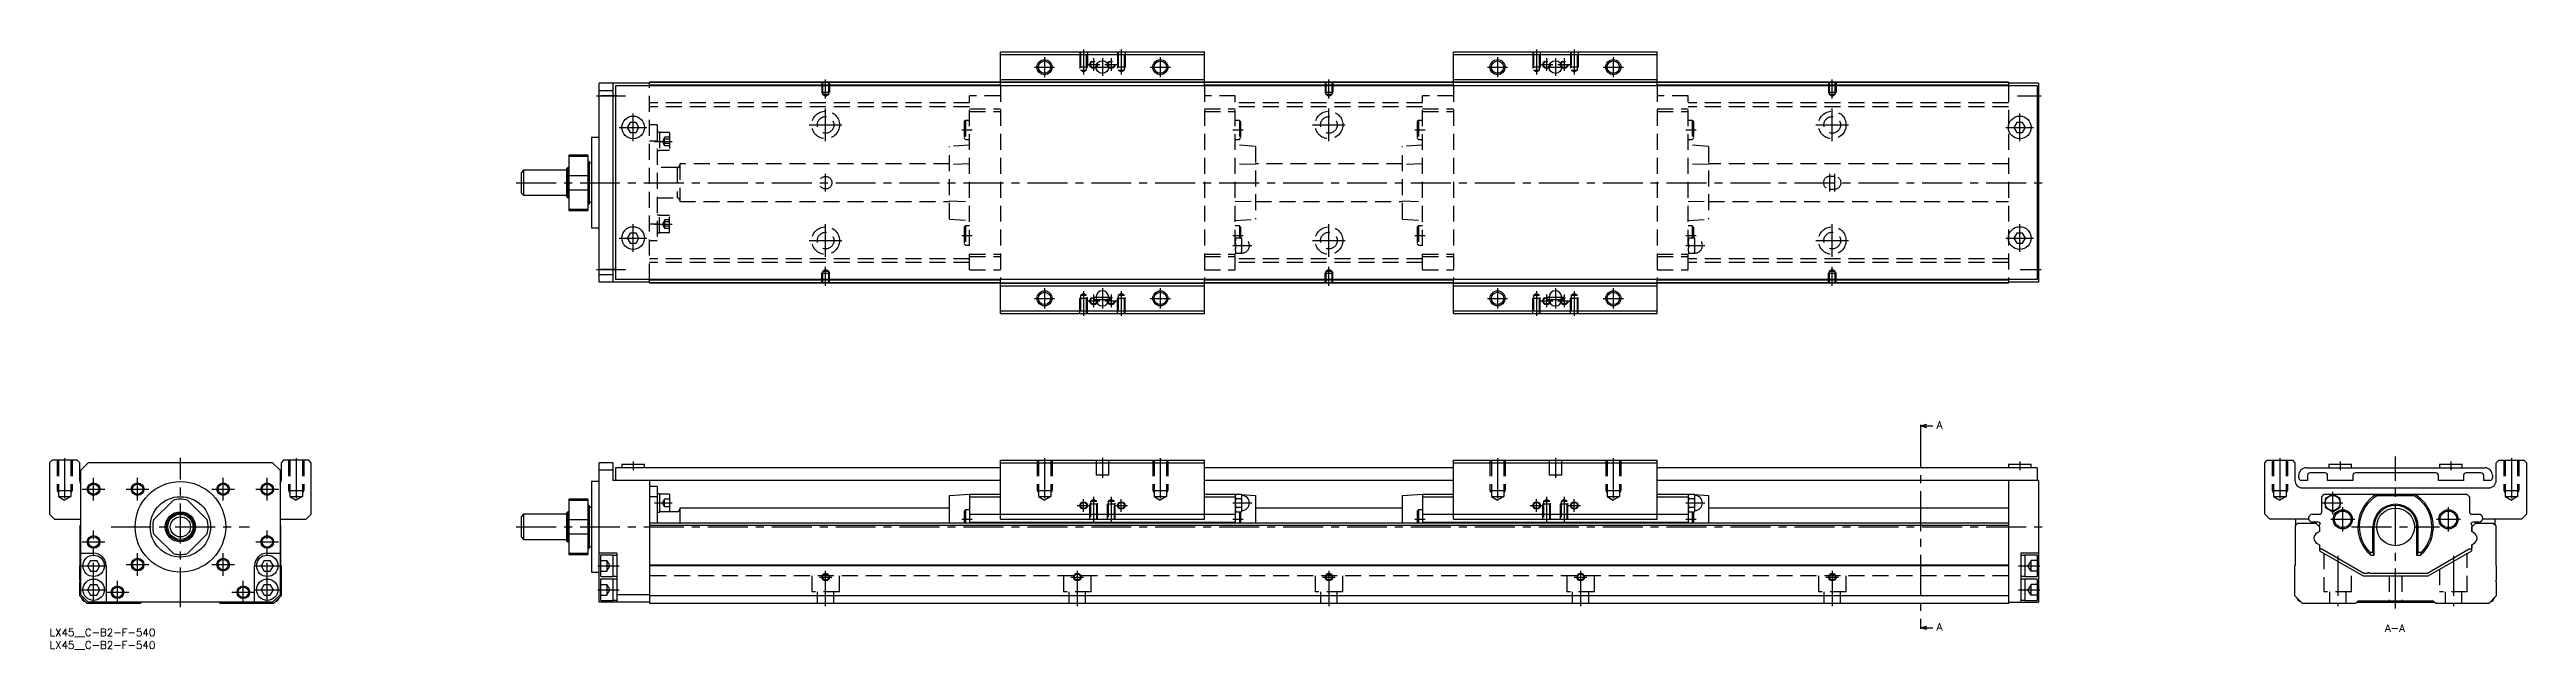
# Model space of a CAD drawing. Extents: x 0 to 984, y -8 to 230.
import ezdxf

# ---------------------------------------------------------------- set-up
doc = ezdxf.new("R2010")
doc.units = 0
doc.header["$LTSCALE"] = 0.5
doc.linetypes.add('CENTER', pattern=[50.8, 31.75, -6.35, 6.35, -6.35])
doc.linetypes.add('DASHED', pattern=[19.05, 12.7, -6.35])
for name, color, linetype in [('MSM_CENTER', 1, 'CENTER'), ('MSM_CONTINUOUS', 7, 'CONTINUOUS'), ('MSM_DASHED', 4, 'DASHED'), ('MSM_NARROW', 5, 'CONTINUOUS'), ('MSM_PART_NUMBER', 7, 'CONTINUOUS')]:
    doc.layers.add(name, color=color, linetype=linetype)
doc.styles.get("Standard").update_dxf_attribs({"font": 'txt.shx', "height": 3, "bigfont": 'bigfont.shx'})

# ---------------------------------------------------------------- blocks, each defined once
blk = doc.blocks.new('*U3')
at = {"layer": 'MSM_PART_NUMBER'}
blk.add_text('LX45__C-B2-F-540', height=3, dxfattribs=at).set_placement((0, -3))
blk = doc.blocks.new('*U4')
at = {"layer": 'MSM_PART_NUMBER'}
blk.add_text('LX45__C-B2-F-540', height=3, dxfattribs=at).set_placement((0, -8))

msp = doc.modelspace()

# ---------------------------------------------------------------- linework, layer by layer
at = {"layer": 'MSM_CENTER'}
for p, q in [((395.4, 227.38), (395.4, 219.38)), ((410.9, 230.38), (410.9, 220.47)), ((414.9, 226.88), (414.9, 221.88)), ((418.4, 226.88), (418.4, 219.88)), ((421.9, 226.88), (421.9, 221.88)), ((425.9, 230.38), (425.9, 220.47)), ((441.4, 227.38), (441.4, 219.38)), ((575.4, 227.38), (575.4, 219.38)), ((590.9, 230.38), (590.9, 220.47)), ((594.9, 226.88), (594.9, 221.88)), ((598.4, 226.88), (598.4, 219.88)), ((601.9, 226.88), (601.9, 221.88)), ((605.9, 230.38), (605.9, 220.47)), ((621.4, 227.38), (621.4, 219.38)), ((308.4, 210.87), (308.4, 218.38)), ((391.4, 223.38), (399.4, 223.38)), ((412.4, 224.38), (417.4, 224.38)), ((414.9, 223.38), (421.9, 223.38)), ((419.4, 224.38), (424.4, 224.38)), ((437.4, 223.38), (445.4, 223.38)), ((508.4, 210.87), (508.4, 218.38)), ((571.4, 223.38), (579.4, 223.38)), ((592.4, 224.38), (597.4, 224.38)), ((594.9, 223.38), (601.9, 223.38)), ((599.4, 224.38), (604.4, 224.38)), ((617.4, 223.38), (625.4, 223.38)), ((708.4, 210.87), (708.4, 218.38)), ((217.4, 211.88), (228.9, 211.88)), ((308.4, 193.88), (308.4, 206.88)), ((508.4, 193.88), (508.4, 206.88)), ((708.4, 193.88), (708.4, 206.88)), ((782.07, 211.88), (791.4, 211.88)), ((226.4, 199.38), (237.4, 199.38)), ((231.9, 193.88), (231.9, 204.88)), ((301.9, 200.38), (314.9, 200.38)), ((362.5, 198.38), (366.6, 198.38)), ((470.2, 198.38), (474.3, 198.38)), ((501.9, 200.38), (514.9, 200.38)), ((542.5, 198.38), (546.6, 198.38)), ((650.2, 198.38), (654.3, 198.38)), ((701.9, 200.38), (714.9, 200.38)), ((777.4, 199.38), (788.4, 199.38)), ((782.9, 193.88), (782.9, 204.88)), ((240.4, 193.83), (247.4, 193.83)), ((185.4, 177.38), (792.4, 177.38)), ((308.4, 173.88), (308.4, 180.88)), ((707.4, 173.88), (707.4, 180.88)), ((709.4, 173.88), (709.4, 180.88)), ((231.9, 149.88), (231.9, 160.88)), ((240.4, 160.92), (247.4, 160.92)), ((308.4, 147.88), (308.4, 160.88)), ((508.4, 147.88), (508.4, 160.88)), ((708.4, 147.88), (708.4, 160.88)), ((782.9, 149.88), (782.9, 160.88)), ((226.4, 155.38), (237.4, 155.38)), ((301.9, 154.38), (314.9, 154.38)), ((362.5, 156.38), (366.6, 156.38)), ((470.2, 156.38), (474.3, 156.38)), ((470.2, 152.38), (477.8, 152.38)), ((501.9, 154.38), (514.9, 154.38)), ((542.5, 156.38), (546.6, 156.38)), ((650.2, 156.38), (654.3, 156.38)), ((650.2, 152.38), (657.8, 152.38)), ((701.9, 154.38), (714.9, 154.38)), ((777.4, 155.38), (788.4, 155.38)), ((217.4, 142.88), (228.9, 142.88)), ((308.4, 136.38), (308.4, 143.89)), ((508.4, 136.38), (508.4, 143.89)), ((708.4, 136.38), (708.4, 143.89)), ((783.07, 142.88), (791.4, 142.88)), ((391.4, 131.38), (399.4, 131.38)), ((395.4, 135.38), (395.4, 127.38)), ((410.9, 134.29), (410.9, 124.38)), ((412.4, 130.38), (417.4, 130.38)), ((414.9, 132.88), (414.9, 127.88)), ((414.9, 131.88), (421.9, 131.88)), ((414.9, 130.88), (421.9, 130.88)), ((418.4, 135.38), (418.4, 127.38)), ((419.4, 130.38), (424.4, 130.38)), ((421.9, 132.88), (421.9, 127.88)), ((425.9, 134.29), (425.9, 124.38)), ((437.4, 131.38), (445.4, 131.38)), ((441.4, 135.38), (441.4, 127.38)), ((571.4, 131.38), (579.4, 131.38)), ((575.4, 135.38), (575.4, 127.38)), ((590.9, 134.29), (590.9, 124.38)), ((592.4, 130.38), (597.4, 130.38)), ((594.9, 132.88), (594.9, 127.88)), ((594.9, 131.88), (601.9, 131.88)), ((594.9, 130.88), (601.9, 130.88)), ((598.4, 135.38), (598.4, 127.38)), ((599.4, 130.38), (604.4, 130.38)), ((601.9, 132.88), (601.9, 127.88)), ((605.9, 134.29), (605.9, 124.38)), ((617.4, 131.38), (625.4, 131.38)), ((621.4, 135.38), (621.4, 127.38)), ((743.44, 80.12), (743.44, 0.88)), ((6, 67.76), (6, 50.18)), ((17.5, 51), (17.5, 60)), ((35, 51), (35, 60)), ((52, 8.5), (52, 68)), ((69, 51), (69, 60)), ((86.5, 51), (86.5, 60)), ((98, 67.76), (98, 50.18)), ((231.9, 66.5), (231.9, 63)), ((395.4, 67.76), (395.4, 50.18)), ((418.4, 68), (418.4, 60)), ((441.4, 67.76), (441.4, 50.18)), ((575.4, 67.76), (575.4, 50.18)), ((598.4, 68), (598.4, 60)), ((621.4, 67.76), (621.4, 50.18)), ((782.9, 66.5), (782.9, 63)), ((886.27, 67.76), (886.27, 50.18)), ((910.27, 66.5), (910.27, 63)), ((932.27, 8), (932.27, 68.5)), ((954.27, 66.5), (954.27, 63)), ((978.27, 67.76), (978.27, 50.18)), ((13, 55.5), (22, 55.5)), ((30.5, 55.5), (39.5, 55.5)), ((64.5, 55.5), (73.5, 55.5)), ((82, 55.5), (91, 55.5)), ((240.4, 50), (247.4, 50)), ((410.9, 46.5), (410.9, 51.5)), ((414.9, 52.41), (414.9, 42.5)), ((421.9, 52.41), (421.9, 42.5)), ((425.9, 46.5), (425.9, 51.5)), ((470.2, 50), (477.8, 50)), ((590.9, 46.5), (590.9, 51.5)), ((594.9, 52.41), (594.9, 42.5)), ((601.9, 52.41), (601.9, 42.5)), ((605.9, 46.5), (605.9, 51.5)), ((650.2, 50), (657.8, 50)), ((903.27, 50), (911.27, 50)), ((907.27, 45.54), (907.27, 54.46)), ((24.5, 40.5), (79.5, 40.5)), ((185.4, 40.5), (792.4, 40.5)), ((362.5, 43.5), (366.6, 43.5)), ((408.4, 49), (413.4, 49)), ((423.4, 49), (428.4, 49)), ((470.2, 43.5), (474.3, 43.5)), ((542.5, 43.5), (546.6, 43.5)), ((588.4, 49), (593.4, 49)), ((603.4, 49), (608.4, 49)), ((650.2, 43.5), (654.3, 43.5)), ((906.47, 43.5), (916.07, 43.5)), ((911.27, 38.7), (911.27, 48.3)), ((914.77, 40.5), (949.77, 40.5)), ((948.47, 43.5), (958.07, 43.5)), ((953.27, 38.7), (953.27, 48.3)), ((13, 34.5), (22, 34.5)), ((17.5, 10.25), (17.5, 39)), ((35, 21), (35, 30)), ((69, 21), (69, 30)), ((82, 34.5), (91, 34.5)), ((86.5, 10.25), (86.5, 39)), ((12.25, 25), (22.75, 25)), ((30.5, 25.5), (39.5, 25.5)), ((64.5, 25.5), (73.5, 25.5)), ((81.25, 25), (91.75, 25)), ((217.9, 25), (226.4, 25)), ((305.9, 20.5), (310.9, 20.5)), ((308.4, 9), (308.4, 23)), ((405.9, 20.5), (410.9, 20.5)), ((408.4, 23), (408.4, 9)), ((505.9, 20.5), (510.9, 20.5)), ((508.4, 23), (508.4, 9)), ((605.9, 20.5), (610.9, 20.5)), ((608.4, 23), (608.4, 9)), ((705.9, 20.5), (710.9, 20.5)), ((708.4, 23), (708.4, 9)), ((782.4, 25), (790.9, 25)), ((909.27, 28.97), (909.27, 9)), ((955.27, 28.97), (955.27, 9)), ((12.25, 15.5), (22.75, 15.5)), ((22.5, 14.5), (31.5, 14.5)), ((27, 10), (27, 19)), ((72.5, 14.5), (81.5, 14.5)), ((77, 10), (77, 19)), ((81.25, 15.5), (91.75, 15.5)), ((217.9, 15.5), (226.4, 15.5)), ((782.4, 15.5), (790.9, 15.5))]:
    msp.add_line(p, q, dxfattribs=at)
at = {"layer": 'MSM_CONTINUOUS'}
for p, q in [((377.9, 215.88), (377.9, 229.38)), ((377.9, 229.38), (458.9, 229.38)), ((377.9, 228.38), (458.9, 228.38)), ((458.9, 215.88), (458.9, 229.38)), ((557.9, 215.88), (557.9, 229.38)), ((557.9, 229.38), (638.9, 229.38)), ((557.9, 228.38), (638.9, 228.38)), ((638.9, 215.88), (638.9, 229.38)), ((238.4, 216.98), (218.4, 216.98)), ((218.4, 137.78), (218.4, 216.98)), ((223.9, 216.98), (223.9, 137.78)), ((778.4, 217.38), (238.4, 217.38)), ((238.4, 215.88), (238.4, 217.38)), ((377.9, 217.18), (238.4, 217.18)), ((377.9, 218.38), (458.9, 218.38)), ((377.9, 217.38), (458.9, 217.38)), ((557.9, 217.18), (458.9, 217.18)), ((557.9, 218.38), (638.9, 218.38)), ((557.9, 217.38), (638.9, 217.38)), ((778.4, 217.18), (638.9, 217.18)), ((778.4, 217.38), (778.4, 215.88)), ((790.4, 216.98), (778.4, 216.98)), ((790.4, 216.98), (790.4, 137.78)), ((223.9, 213.98), (218.4, 213.98)), ((789.9, 215.88), (224.9, 215.88)), ((224.9, 215.88), (224.9, 138.88)), ((377.9, 216.18), (238.4, 216.18)), ((557.9, 216.18), (458.9, 216.18)), ((778.4, 216.18), (638.9, 216.18)), ((789.9, 215.88), (789.9, 138.88)), ((230.74, 201.38), (229.59, 199.38)), ((229.59, 199.38), (230.74, 197.38)), ((233.05, 201.38), (230.74, 201.38)), ((230.74, 197.38), (233.05, 197.38)), ((234.2, 199.38), (233.05, 201.38)), ((233.05, 197.38), (234.2, 199.38)), ((781.74, 201.38), (780.59, 199.38)), ((780.59, 199.38), (781.74, 197.38)), ((784.05, 201.38), (781.74, 201.38)), ((781.74, 197.38), (784.05, 197.38)), ((785.2, 199.38), (784.05, 201.38)), ((784.05, 197.38), (785.2, 199.38)), ((213.9, 188.38), (206.4, 188.38)), ((206.4, 188.38), (206.4, 166.38)), ((206.4, 188.01), (213.9, 188.01)), ((213.9, 188.38), (213.9, 166.38)), ((215.4, 195.38), (215.4, 159.38)), ((218.4, 195.38), (215.4, 195.38)), ((188.4, 182.38), (187.4, 181.38)), ((187.4, 181.38), (187.4, 173.38)), ((188.4, 182.38), (188.4, 172.38)), ((205.4, 182.38), (188.4, 182.38)), ((205.9, 183.38), (205.4, 182.88)), ((205.4, 182.88), (205.4, 171.88)), ((205.9, 183.38), (205.9, 171.38)), ((206.4, 183.38), (205.9, 183.38)), ((213.9, 180.17), (206.4, 180.17)), ((214.4, 185.88), (213.9, 185.88)), ((214.4, 185.88), (214.4, 168.88)), ((215.4, 185.13), (214.4, 185.13)), ((187.4, 173.38), (188.4, 172.38)), ((188.4, 172.38), (205.4, 172.38)), ((205.4, 171.88), (205.9, 171.38)), ((205.9, 171.38), (206.4, 171.38)), ((206.4, 174.58), (213.9, 174.58)), ((213.9, 168.88), (214.4, 168.88)), ((214.4, 169.63), (215.4, 169.63)), ((213.9, 166.74), (206.4, 166.74)), ((206.4, 166.38), (213.9, 166.38)), ((215.4, 159.38), (218.4, 159.38)), ((230.74, 157.38), (229.59, 155.38)), ((229.59, 155.38), (230.74, 153.38)), ((233.05, 157.38), (230.74, 157.38)), ((230.74, 153.38), (233.05, 153.38)), ((234.2, 155.38), (233.05, 157.38)), ((233.05, 153.38), (234.2, 155.38)), ((781.74, 157.38), (780.59, 155.38)), ((780.59, 155.38), (781.74, 153.38)), ((784.05, 157.38), (781.74, 157.38)), ((781.74, 153.38), (784.05, 153.38)), ((785.2, 155.38), (784.05, 157.38)), ((784.05, 153.38), (785.2, 155.38)), ((223.9, 140.78), (218.4, 140.78)), ((789.9, 138.88), (224.9, 138.88)), ((238.4, 137.38), (238.4, 138.88)), ((377.9, 138.58), (238.4, 138.58)), ((377.9, 125.38), (377.9, 138.88)), ((458.9, 125.38), (458.9, 138.88)), ((557.9, 138.58), (458.9, 138.58)), ((557.9, 125.38), (557.9, 138.88)), ((638.9, 125.38), (638.9, 138.88)), ((778.4, 138.58), (638.9, 138.58)), ((778.4, 138.88), (778.4, 137.38)), ((238.4, 137.78), (218.4, 137.78)), ((377.9, 137.58), (238.4, 137.58)), ((778.4, 137.38), (238.4, 137.38)), ((377.9, 137.38), (458.9, 137.38)), ((377.9, 136.38), (458.9, 136.38)), ((415.9, 131.88), (415.9, 130.88)), ((420.9, 130.88), (420.9, 131.88)), ((557.9, 137.58), (458.9, 137.58)), ((557.9, 137.38), (638.9, 137.38)), ((557.9, 136.38), (638.9, 136.38)), ((595.9, 131.88), (595.9, 130.88)), ((600.9, 130.88), (600.9, 131.88)), ((778.4, 137.58), (638.9, 137.58)), ((790.4, 137.78), (778.4, 137.78)), ((377.9, 126.38), (458.9, 126.38)), ((377.9, 125.38), (458.9, 125.38)), ((557.9, 126.38), (638.9, 126.38)), ((557.9, 125.38), (638.9, 125.38)), ((743.44, 80.62), (745.94, 81.29)), ((743.44, 81.12), (743.44, 80.12)), ((743.44, 80.62), (748.44, 80.62)), ((745.94, 79.95), (743.44, 80.62)), ((1, 67), (0, 66)), ((0, 66), (0, 45.5)), ((11, 67), (1, 67)), ((12, 66), (11, 67)), ((12, 59), (12, 66)), ((15.4, 66), (12.4, 63)), ((12.4, 13.5), (12.4, 63)), ((88.6, 66), (15.4, 66)), ((91.6, 63), (88.6, 66)), ((91.6, 63), (91.6, 13.5)), ((93, 67), (92, 66)), ((92, 66), (92, 59)), ((103, 67), (93, 67)), ((104, 66), (103, 67)), ((104, 45.5), (104, 66)), ((223.9, 66), (218.4, 66)), ((218.4, 10.5), (218.4, 66)), ((223.9, 63), (218.4, 63)), ((223.9, 66), (223.9, 59)), ((224.9, 64), (224.9, 59)), ((377.9, 64), (224.9, 64)), ((227.4, 65.5), (227.4, 64)), ((227.4, 65.5), (236.4, 65.5)), ((236.4, 64), (236.4, 65.5)), ((377.9, 67), (458.9, 67)), ((377.9, 43.5), (377.9, 67)), ((377.9, 66), (458.9, 66)), ((458.9, 43.5), (458.9, 67)), ((557.9, 64), (458.9, 64)), ((557.9, 67), (638.9, 67)), ((557.9, 43.5), (557.9, 67)), ((557.9, 66), (638.9, 66)), ((638.9, 43.5), (638.9, 67)), ((789.9, 64), (638.9, 64)), ((778.4, 65.5), (778.4, 64)), ((778.4, 65.5), (787.4, 65.5)), ((787.4, 64), (787.4, 65.5)), ((789.9, 64), (789.9, 59)), ((880.27, 66), (881.27, 67)), ((880.27, 45.5), (880.27, 66)), ((881.27, 67), (891.27, 67)), ((891.27, 67), (892.27, 66)), ((892.27, 66), (892.27, 59)), ((893.77, 60), (893.77, 61)), ((896.77, 64), (967.77, 64)), ((897.27, 61), (897.27, 59)), ((904.27, 62), (898.27, 62)), ((905.27, 59), (905.27, 61)), ((905.77, 65.5), (914.77, 65.5)), ((905.77, 65.5), (905.77, 64)), ((914.77, 64), (914.77, 65.5)), ((915.27, 61), (915.27, 59)), ((948.27, 62), (916.27, 62)), ((949.27, 59), (949.27, 61)), ((949.77, 65.5), (958.77, 65.5)), ((949.77, 65.5), (949.77, 64)), ((958.77, 64), (958.77, 65.5)), ((959.27, 61), (959.27, 59)), ((966.27, 62), (960.27, 62)), ((967.27, 59), (967.27, 61)), ((970.77, 61), (970.77, 60)), ((972.27, 66), (973.27, 67)), ((972.27, 59), (972.27, 66)), ((973.27, 67), (983.27, 67)), ((983.27, 67), (984.27, 66)), ((984.27, 66), (984.27, 45.5)), ((41.36, 43.3), (49.2, 51.14)), ((54.8, 51.14), (62.64, 43.3)), ((213.9, 51.5), (206.4, 51.5)), ((206.4, 51.5), (206.4, 29.5)), ((206.4, 51.14), (213.9, 51.14)), ((213.9, 51.5), (213.9, 29.5)), ((218.4, 58.5), (215.4, 58.5)), ((215.4, 58.5), (215.4, 22.5)), ((377.9, 59), (223.9, 59)), ((238.4, 59), (238.4, 10)), ((241.4, 56.5), (238.4, 56.5)), ((241.4, 52.5), (238.4, 52.5)), ((241.4, 56.5), (241.4, 42)), ((242.4, 53.65), (241.4, 53.65)), ((242.4, 53.65), (242.4, 46.35)), ((246.4, 53.5), (242.4, 53.5)), ((246.4, 53.5), (246.4, 46.5)), ((357.6, 53), (365.6, 53.5)), ((357.6, 42), (357.6, 53)), ((365.6, 53.5), (377.9, 53.5)), ((365.6, 53.5), (365.6, 42)), ((365.6, 52.5), (377.9, 52.5)), ((557.9, 59), (458.9, 59)), ((458.9, 53.5), (471.2, 53.5)), ((458.9, 52.5), (471.2, 52.5)), ((471.2, 53.5), (471.77, 53.46)), ((471.2, 53.5), (471.2, 42)), ((471.32, 53.46), (471.2, 53)), ((471.2, 52.41), (471.2, 52.6)), ((471.32, 53.46), (473.67, 53.46)), ((471.32, 51.73), (473.67, 51.73)), ((473.8, 53), (473.67, 53.46)), ((473.7, 53.34), (479.2, 53)), ((473.8, 47), (473.8, 53)), ((479.2, 53), (479.2, 42)), ((537.6, 53), (545.6, 53.5)), ((537.6, 42), (537.6, 53)), ((545.6, 53.5), (557.9, 53.5)), ((545.6, 53.5), (545.6, 42)), ((545.6, 52.5), (557.9, 52.5)), ((790.4, 59), (638.9, 59)), ((638.9, 53.5), (651.2, 53.5)), ((638.9, 52.5), (651.2, 52.5)), ((651.2, 53.5), (651.77, 53.46)), ((651.2, 53.5), (651.2, 42)), ((651.32, 53.46), (651.2, 53)), ((651.2, 52.41), (651.2, 52.6)), ((651.32, 53.46), (653.67, 53.46)), ((651.32, 51.73), (653.67, 51.73)), ((653.8, 53), (653.67, 53.46)), ((653.7, 53.34), (659.2, 53)), ((653.8, 47), (653.8, 53)), ((659.2, 53), (659.2, 42)), ((778.4, 59), (778.4, 10)), ((790.4, 59), (790.4, 10.5)), ((897.27, 59), (894.77, 59)), ((895.27, 56), (969.27, 56)), ((902.92, 52.5), (903.92, 53.5)), ((902.92, 46.5), (902.92, 52.5)), ((903.92, 53.5), (960.62, 53.5)), ((907.27, 53.46), (904.27, 51.73)), ((904.27, 51.73), (904.27, 48.27)), ((915.27, 59), (905.27, 59)), ((910.27, 51.73), (907.27, 53.46)), ((910.27, 48.27), (910.27, 51.73)), ((924.79, 53.5), (925.04, 53)), ((925.04, 53), (939.5, 53)), ((939.5, 53), (939.76, 53.5)), ((959.27, 59), (949.27, 59)), ((960.62, 53.5), (961.62, 52.5)), ((961.62, 52.5), (961.62, 46.5)), ((969.77, 59), (967.27, 59)), ((0, 45.5), (2, 43.5)), ((2, 43.5), (12.4, 43.5)), ((12.2, 41), (12.4, 41.2)), ((12.2, 25.2), (12.2, 41)), ((91.6, 43.5), (102, 43.5)), ((91.6, 41.2), (91.8, 41)), ((91.8, 41), (91.8, 25.2)), ((102, 43.5), (104, 45.5)), ((188.4, 45.5), (187.4, 44.5)), ((187.4, 44.5), (187.4, 36.5)), ((205.4, 45.5), (188.4, 45.5)), ((188.4, 45.5), (188.4, 35.5)), ((205.9, 46.5), (205.4, 46)), ((205.4, 46), (205.4, 35)), ((206.4, 46.5), (205.9, 46.5)), ((205.9, 46.5), (205.9, 34.5)), ((213.9, 43.3), (206.4, 43.3)), ((214.4, 49), (213.9, 49)), ((214.4, 49), (214.4, 32)), ((215.4, 48.25), (214.4, 48.25)), ((778.4, 42), (238.4, 42)), ((778.4, 41), (238.4, 41)), ((241.4, 46.35), (242.4, 46.35)), ((249.4, 46.5), (242.4, 46.5)), ((250.4, 48), (250.4, 42)), ((357.6, 48), (250.4, 48)), ((364, 47.3), (363.5, 46.8)), ((363.5, 46.8), (363.5, 42)), ((365.6, 47.3), (364, 47.3)), ((364, 47.3), (364, 42)), ((365.6, 45.5), (471.2, 45.5)), ((365.6, 42.4), (471.2, 42.4)), ((377.9, 43.5), (458.9, 43.5)), ((471.2, 47), (471.32, 46.54)), ((471.32, 48.27), (473.67, 48.27)), ((471.32, 46.54), (473.67, 46.54)), ((472.8, 46.54), (472.8, 42)), ((473.3, 46.54), (473.3, 42)), ((473.67, 46.54), (473.8, 47)), ((537.6, 48), (479.2, 48)), ((544, 47.3), (543.5, 46.8)), ((543.5, 46.8), (543.5, 42)), ((545.6, 47.3), (544, 47.3)), ((544, 47.3), (544, 42)), ((545.6, 45.5), (651.2, 45.5)), ((545.6, 42.4), (651.2, 42.4)), ((557.9, 43.5), (638.9, 43.5)), ((651.2, 47), (651.32, 46.54)), ((651.32, 48.27), (653.67, 48.27)), ((651.32, 46.54), (653.67, 46.54)), ((652.8, 46.54), (652.8, 42)), ((653.3, 46.54), (653.3, 42)), ((653.67, 46.54), (653.8, 47)), ((778.4, 48), (659.2, 48)), ((882.27, 43.5), (880.27, 45.5)), ((897.74, 43.5), (882.27, 43.5)), ((892.47, 41), (893.47, 42)), ((892.47, 25.2), (892.47, 41)), ((892.67, 41.2), (892.67, 43.5)), ((893.47, 42), (900.52, 42)), ((899.22, 45.5), (901.92, 45.5)), ((901.52, 42.4), (899.22, 42.4)), ((900.52, 42), (902.02, 40.5)), ((900.52, 42), (902.02, 40.5)), ((901.97, 40.55), (901.97, 41.2)), ((902.02, 40.5), (902.02, 38.61)), ((904.27, 48.27), (907.27, 46.54)), ((907.27, 46.54), (910.27, 48.27)), ((923.27, 30.44), (923.27, 40.5)), ((923.77, 29.22), (923.77, 40.5)), ((940.77, 29.22), (940.77, 40.5)), ((941.27, 30.44), (941.27, 40.5)), ((962.52, 40.5), (964.02, 42)), ((962.57, 40.55), (962.52, 40.5)), ((962.52, 40.5), (962.52, 38.61)), ((962.52, 38.61), (962.52, 40.5)), ((962.57, 41.2), (962.57, 40.55)), ((962.62, 45.5), (965.32, 45.5)), ((965.32, 42.4), (963.02, 42.4)), ((964.02, 42), (971.07, 42)), ((982.27, 43.5), (966.81, 43.5)), ((971.07, 42), (972.07, 41)), ((971.87, 41.2), (971.87, 43.5)), ((972.07, 41), (972.07, 25.2)), ((984.27, 45.5), (982.27, 43.5)), ((12.4, 30), (17.5, 30)), ((49.2, 29.86), (41.36, 37.7)), ((62.64, 37.7), (54.8, 29.86)), ((86.5, 30), (91.6, 30)), ((187.4, 36.5), (188.4, 35.5)), ((188.4, 35.5), (205.4, 35.5)), ((205.4, 35), (205.9, 34.5)), ((205.9, 34.5), (206.4, 34.5)), ((206.4, 37.7), (213.9, 37.7)), ((213.9, 29.86), (206.4, 29.86)), ((213.9, 32), (214.4, 32)), ((214.4, 32.75), (215.4, 32.75)), ((225.4, 30), (218.4, 30)), ((225.4, 30), (225.4, 10.5)), ((783.4, 30), (783.4, 10.5)), ((790.4, 30), (783.4, 30)), ((902.02, 38.61), (901.13, 38.1)), ((901.13, 33.9), (902.02, 33.39)), ((902.02, 33.39), (902.02, 31)), ((902.02, 31), (919.34, 21)), ((902.97, 31.61), (902.77, 31.61)), ((919.61, 22), (902.97, 31.61)), ((921.91, 30.44), (923.27, 30.44)), ((923.77, 29.22), (923.27, 30.44)), ((941.27, 30.44), (940.77, 29.22)), ((941.27, 30.44), (942.63, 30.44)), ((961.57, 31.61), (944.93, 22)), ((945.2, 21), (962.52, 31)), ((961.77, 31.61), (961.57, 31.61)), ((963.42, 38.1), (962.52, 38.61)), ((962.52, 33.39), (963.42, 33.9)), ((962.52, 33.39), (962.52, 32.13)), ((962.52, 31), (962.52, 33.39)), ((12, 25), (12.2, 25.2)), ((12, 19.4), (12, 25)), ((16.27, 27.12), (15.05, 25)), ((15.05, 25), (16.27, 22.88)), ((16.27, 27.12), (18.73, 27.12)), ((16.27, 22.88), (18.73, 22.88)), ((19.95, 25), (18.73, 27.12)), ((18.73, 22.88), (19.95, 25)), ((22.5, 25), (22.5, 10.5)), ((81.5, 10.5), (81.5, 25)), ((85.27, 27.12), (84.05, 25)), ((84.05, 25), (85.27, 22.88)), ((85.27, 27.12), (87.73, 27.12)), ((85.27, 22.88), (87.73, 22.88)), ((88.95, 25), (87.73, 27.12)), ((87.73, 22.88), (88.95, 25)), ((91.8, 25.2), (92, 25)), ((92, 25), (92, 13)), ((206.4, 29.5), (213.9, 29.5)), ((215.4, 22.5), (218.4, 22.5)), ((218.9, 29), (218.9, 21)), ((223.9, 29.25), (219.15, 29.25)), ((219.15, 20.75), (223.9, 20.75)), ((223.9, 19.75), (219.15, 19.75)), ((223.9, 29.25), (223.9, 20.75)), ((225.4, 29.15), (223.9, 29.15)), ((223.9, 20.85), (225.4, 20.85)), ((223.9, 19.75), (223.9, 11.25)), ((778.4, 25.2), (238.4, 25.2)), ((778.4, 25), (238.4, 25)), ((784.9, 29.15), (783.4, 29.15)), ((783.4, 20.85), (784.9, 20.85)), ((789.9, 29.25), (784.9, 29.25)), ((784.9, 29.25), (784.9, 20.75)), ((784.9, 20.75), (789.9, 20.75)), ((789.9, 19.75), (784.9, 19.75)), ((784.9, 19.75), (784.9, 11.25)), ((789.9, 29.25), (789.9, 20.75)), ((789.9, 19.75), (789.9, 11.25)), ((892.27, 25), (892.47, 25.2)), ((892.27, 13), (892.27, 25)), ((919.34, 21), (945.2, 21)), ((921.12, 22), (919.61, 22)), ((944.93, 22), (921.92, 22)), ((922.38, 29.22), (923.77, 29.22)), ((940.77, 29.22), (942.16, 29.22)), ((972.07, 25.2), (972.27, 25)), ((972.27, 25), (972.27, 19.4)), ((12, 13), (12, 18.6)), ((15, 10), (12, 13)), ((15.4, 10.5), (12.4, 13.5)), ((36, 10), (15, 10)), ((16.27, 17.62), (15.05, 15.5)), ((15.05, 15.5), (16.27, 13.38)), ((88.6, 10.5), (15.4, 10.5)), ((16.27, 17.62), (18.73, 17.62)), ((16.27, 13.38), (18.73, 13.38)), ((19.95, 15.5), (18.73, 17.62)), ((18.73, 13.38), (19.95, 15.5)), ((36.5, 10.5), (36, 10)), ((68, 10), (67.5, 10.5)), ((89, 10), (68, 10)), ((85.27, 17.62), (84.05, 15.5)), ((84.05, 15.5), (85.27, 13.38)), ((85.27, 17.62), (87.73, 17.62)), ((85.27, 13.38), (87.73, 13.38)), ((88.95, 15.5), (87.73, 17.62)), ((87.73, 13.38), (88.95, 15.5)), ((91.6, 13.5), (88.6, 10.5)), ((92, 13), (89, 10)), ((238.4, 10.5), (218.4, 10.5)), ((218.9, 19.5), (218.9, 11.5)), ((219.15, 11.25), (223.9, 11.25)), ((225.4, 19.65), (223.9, 19.65)), ((223.9, 11.35), (225.4, 11.35)), ((238.4, 13.5), (225.4, 13.5)), ((778.4, 13), (238.4, 13)), ((778.4, 10), (238.4, 10)), ((778.4, 10.5), (790.4, 10.5)), ((784.9, 19.65), (783.4, 19.65)), ((783.4, 11.35), (784.9, 11.35)), ((784.9, 11.25), (789.9, 11.25)), ((895.27, 10), (892.27, 13)), ((916.27, 10), (895.27, 10)), ((917.27, 11), (916.27, 10)), ((916.77, 10.5), (947.77, 10.5)), ((947.27, 11), (917.27, 11)), ((948.27, 10), (947.27, 11)), ((969.27, 10), (948.27, 10)), ((972.27, 13), (969.27, 10)), ((972.27, 18.6), (972.27, 13)), ((743.44, 0.38), (745.94, 1.05)), ((743.44, 0.88), (743.44, -0.12)), ((743.44, 0.38), (748.44, 0.38)), ((745.94, -0.29), (743.44, 0.38))]:
    msp.add_line(p, q, dxfattribs=at)
for centre, radius in [((395.4, 223.38), 2.46), ((418.4, 223.38), 2.5), ((441.4, 223.38), 2.46), ((575.4, 223.38), 2.46), ((598.4, 223.38), 2.5), ((621.4, 223.38), 2.46), ((231.9, 199.38), 4.5), ((782.9, 199.38), 4.5), ((231.9, 155.38), 4.5), ((782.9, 155.38), 4.5), ((395.4, 131.38), 2.46), ((441.4, 131.38), 2.46), ((575.4, 131.38), 2.46), ((621.4, 131.38), 2.46), ((17.5, 55.5), 2.07), ((35, 55.5), 2.07), ((52, 40.5), 18), ((52, 40.5), 12), ((69, 55.5), 2.07), ((86.5, 55.5), 2.07), ((410.9, 49), 1.23), ((425.9, 49), 1.23), ((590.9, 49), 1.23), ((605.9, 49), 1.23), ((907.27, 50), 3), ((52, 40.5), 6), ((52, 40.5), 5.5), ((52, 40.5), 5), ((52, 40.5), 4), ((911.27, 43.5), 3.8), ((911.27, 43.5), 3.3), ((932.27, 40.5), 7.5), ((953.27, 43.5), 3.8), ((953.27, 43.5), 3.3), ((17.5, 34.5), 2.07), ((86.5, 34.5), 2.07), ((17.5, 25), 4.25), ((17.5, 15.5), 4.25), ((35, 25.5), 2.07), ((69, 25.5), 2.07), ((86.5, 25), 4.25), ((86.5, 15.5), 4.25), ((308.4, 20.5), 1.23), ((408.4, 20.5), 1.23), ((508.4, 20.5), 1.23), ((608.4, 20.5), 1.23), ((708.4, 20.5), 1.23), ((27, 14.5), 2.07), ((77, 14.5), 2.07)]:
    msp.add_circle(centre, radius, dxfattribs=at)
for centre, radius, start, end in [((418.4, 131.88), 2.5, 0, 180), ((418.4, 130.88), 2.5, 180, 0), ((598.4, 131.88), 2.5, 0, 180), ((598.4, 130.88), 2.5, 180, 0), ((896.77, 61), 3, 90, 180), ((894.77, 60), 1, 180, 270), ((898.27, 61), 1, 90, 180), ((904.27, 61), 1, 0, 90), ((916.27, 61), 1, 90, 180), ((948.27, 61), 1, 0, 90), ((960.27, 61), 1, 90, 180), ((966.27, 61), 1, 0, 90), ((967.77, 61), 3, 0, 90), ((969.77, 60), 1, 270, 0), ((15, 59), 3, 180, 209.92525), ((52, 40.5), 11, 75.27264, 104.72736), ((89, 59), 3, 330.07238, 0), ((474.5, 52.57), 3.31, 164.22771, 179.4294), ((474.5, 52.63), 3.31, 180.57378, 195.76911), ((484.08, 49.95), 12.89, 172.03062, 179.75617), ((484.65, 50.1), 13.46, 180.40698, 187.80623), ((470.49, 52.56), 3.31, 0.57378, 15.76911), ((470.49, 52.63), 3.31, 344.22771, 359.4294), ((460.9, 49.94), 12.89, 0.24521, 7.968), ((460.34, 50.1), 13.46, 352.19377, 359.59302), ((473.8, 50), 3, 270, 90), ((654.5, 52.57), 3.31, 164.22771, 179.4294), ((654.5, 52.63), 3.31, 180.57378, 195.76911), ((664.08, 49.95), 12.89, 172.03062, 179.75617), ((664.65, 50.1), 13.46, 180.40698, 187.80623), ((650.49, 52.56), 3.31, 0.57378, 15.76911), ((650.49, 52.63), 3.31, 344.22771, 359.4294), ((640.9, 49.94), 12.89, 0.24521, 7.968), ((640.34, 50.1), 13.46, 352.19377, 359.59302), ((653.8, 50), 3, 270, 90), ((895.27, 59), 3, 180, 270), ((932.27, 40.5), 15, 119.92643, 228.76392), ((932.27, 40.5), 14.44, 120.05097, 224.15139), ((932.27, 40.5), 9, 0, 180), ((932.27, 40.5), 14.44, 315.84861, 59.94903), ((932.27, 40.5), 15, 311.23608, 60.07357), ((969.27, 59), 3, 270, 0), ((52, 40.5), 11, 165.27264, 194.72736), ((52, 40.5), 11, 345.27264, 14.72736), ((249.4, 47.5), 1, 270, 0), ((474.5, 47.37), 3.31, 164.22771, 179.4294), ((474.5, 47.44), 3.31, 180.57378, 195.76911), ((470.49, 47.37), 3.31, 0.57378, 15.76911), ((470.49, 47.43), 3.31, 344.22771, 359.4294), ((654.5, 47.37), 3.31, 164.22771, 179.4294), ((654.5, 47.44), 3.31, 180.57378, 195.76911), ((650.49, 47.37), 3.31, 0.57378, 15.76911), ((650.49, 47.43), 3.31, 344.22771, 359.4294), ((899.22, 43.95), 1.55, 90, 270), ((901.52, 41.4), 1, 30.09191, 90), ((901.92, 46.5), 1, 270, 0), ((902.77, 41.2), 0.8, 118.74892, 180), ((932.27, 40.5), 8.5, 0, 180), ((962.62, 46.5), 1, 180, 270), ((963.02, 41.4), 1, 90, 149.90809), ((961.77, 41.2), 0.8, 0, 61.25108), ((965.32, 43.95), 1.55, 270, 90), ((17.5, 25), 5, 0, 90), ((52, 40.5), 11, 255.27264, 284.72736), ((86.5, 25), 5, 90, 180), ((902.43, 35.85), 2.6, 120.00003, 176.58933), ((902.43, 36.15), 2.6, 183.41067, 239.99996), ((902.77, 32.41), 0.8, 200.36413, 270), ((934.5, 34.62), 13.26, 198.36858, 204.03004), ((929.98, 34.65), 13.33, 335.98509, 341.61629), ((961.77, 32.41), 0.8, 270, 339.62763), ((962.12, 35.85), 2.6, 3.41067, 59.99996), ((962.12, 36.15), 2.6, 300.00004, 356.58933), ((219.15, 29), 0.25, 90, 180), ((219.15, 21), 0.25, 180, 270), ((219.15, 19.5), 0.25, 90, 180), ((921.52, 21.7), 0.5, 36.8699, 143.1301), ((11.7, 19), 0.5, 306.8699, 53.1301), ((15.4, 13.5), 3, 201.81505, 248.18495), ((88.6, 13.5), 3, 291.81368, 338.18632), ((219.15, 11.5), 0.25, 180, 270), ((895.67, 13.5), 3, 201.81368, 248.18632), ((968.87, 13.5), 3, 291.81505, 338.18495), ((972.57, 19), 0.5, 126.8699, 233.1301)]:
    msp.add_arc(centre, radius, start, end, dxfattribs=at)
at = {"layer": 'MSM_DASHED'}
for p, q in [((409.4, 229.38), (409.4, 223.38)), ((409.67, 229.38), (409.67, 222.18)), ((412.13, 222.18), (412.13, 229.38)), ((412.4, 229.38), (412.4, 223.38)), ((424.4, 229.38), (424.4, 223.38)), ((424.67, 229.38), (424.67, 222.18)), ((427.13, 222.18), (427.13, 229.38)), ((427.4, 229.38), (427.4, 223.38)), ((589.4, 229.38), (589.4, 223.38)), ((589.67, 229.38), (589.67, 222.18)), ((592.13, 222.18), (592.13, 229.38)), ((592.4, 229.38), (592.4, 223.38)), ((604.4, 229.38), (604.4, 223.38)), ((604.67, 229.38), (604.67, 222.18)), ((607.13, 222.18), (607.13, 229.38)), ((607.4, 229.38), (607.4, 223.38)), ((306.9, 217.38), (306.9, 213.38)), ((307.17, 217.38), (307.17, 212.58)), ((309.63, 212.58), (309.63, 217.38)), ((309.9, 217.38), (309.9, 213.38)), ((458.9, 217.38), (377.9, 217.38)), ((412.4, 223.38), (409.4, 223.38)), ((409.67, 222.91), (409.4, 223.38)), ((409.67, 222.18), (412.13, 222.18)), ((409.67, 222.18), (410.9, 221.47)), ((410.9, 221.47), (412.13, 222.18)), ((412.13, 222.91), (412.4, 223.38)), ((427.4, 223.38), (424.4, 223.38)), ((424.67, 222.91), (424.4, 223.38)), ((424.67, 222.18), (427.13, 222.18)), ((424.67, 222.18), (425.9, 221.47)), ((425.9, 221.47), (427.13, 222.18)), ((427.13, 222.91), (427.4, 223.38)), ((506.9, 217.38), (506.9, 213.38)), ((507.17, 217.38), (507.17, 212.58)), ((509.63, 212.58), (509.63, 217.38)), ((509.9, 217.38), (509.9, 213.38)), ((638.9, 217.38), (557.9, 217.38)), ((592.4, 223.38), (589.4, 223.38)), ((589.67, 222.91), (589.4, 223.38)), ((589.67, 222.18), (592.13, 222.18)), ((589.67, 222.18), (590.9, 221.47)), ((590.9, 221.47), (592.13, 222.18)), ((592.13, 222.91), (592.4, 223.38)), ((607.4, 223.38), (604.4, 223.38)), ((604.67, 222.91), (604.4, 223.38)), ((604.67, 222.18), (607.13, 222.18)), ((604.67, 222.18), (605.9, 221.47)), ((605.9, 221.47), (607.13, 222.18)), ((607.13, 222.91), (607.4, 223.38)), ((706.9, 217.38), (706.9, 213.38)), ((707.17, 217.38), (707.17, 212.58)), ((709.63, 212.58), (709.63, 217.38)), ((709.9, 217.38), (709.9, 213.38)), ((225.4, 211.88), (218.4, 211.88)), ((238.4, 138.88), (238.4, 215.88)), ((365.6, 209.13), (238.4, 209.13)), ((365.6, 207.63), (238.4, 207.63)), ((306.9, 213.38), (309.9, 213.38)), ((307.17, 212.91), (306.9, 213.38)), ((307.17, 212.58), (308.4, 211.87)), ((307.17, 212.58), (309.63, 212.58)), ((308.4, 211.87), (309.63, 212.58)), ((309.63, 212.91), (309.9, 213.38)), ((377.9, 211.98), (365.6, 211.98)), ((365.6, 142.78), (365.6, 211.98)), ((365.6, 206.73), (377.9, 206.73)), ((377.9, 215.88), (377.9, 138.88)), ((458.9, 215.88), (458.9, 138.88)), ((471.2, 211.98), (458.9, 211.98)), ((458.9, 206.73), (471.2, 206.73)), ((471.2, 142.78), (471.2, 211.98)), ((545.6, 209.13), (471.2, 209.13)), ((545.6, 207.63), (471.2, 207.63)), ((506.9, 213.38), (509.9, 213.38)), ((507.17, 212.91), (506.9, 213.38)), ((507.17, 212.58), (509.63, 212.58)), ((507.17, 212.58), (508.4, 211.87)), ((508.4, 211.87), (509.63, 212.58)), ((509.63, 212.91), (509.9, 213.38)), ((557.9, 211.98), (545.6, 211.98)), ((545.6, 142.78), (545.6, 211.98)), ((545.6, 206.73), (557.9, 206.73)), ((557.9, 215.88), (557.9, 138.88)), ((638.9, 215.88), (638.9, 138.88)), ((651.2, 211.98), (638.9, 211.98)), ((638.9, 206.73), (651.2, 206.73)), ((651.2, 142.78), (651.2, 211.98)), ((778.4, 209.13), (651.2, 209.13)), ((778.4, 207.63), (651.2, 207.63)), ((706.9, 213.38), (709.9, 213.38)), ((707.17, 212.91), (706.9, 213.38)), ((707.17, 212.58), (709.63, 212.58)), ((707.17, 212.58), (708.4, 211.87)), ((708.4, 211.87), (709.63, 212.58)), ((709.63, 212.91), (709.9, 213.38)), ((778.4, 215.88), (778.4, 138.88)), ((241.4, 200.38), (238.4, 200.38)), ((241.4, 200.38), (241.4, 154.38)), ((242.4, 197.48), (241.4, 197.48)), ((242.4, 197.48), (242.4, 190.18)), ((246.4, 197.33), (242.4, 197.33)), ((246.4, 197.33), (246.4, 190.33)), ((364, 202.18), (363.5, 201.68)), ((363.5, 201.68), (363.5, 195.08)), ((365.6, 202.18), (364, 202.18)), ((364, 202.18), (364, 194.58)), ((365.6, 205.73), (377.9, 205.73)), ((458.9, 205.73), (471.2, 205.73)), ((472.8, 202.18), (471.2, 202.18)), ((473.3, 201.68), (472.8, 202.18)), ((472.8, 202.18), (472.8, 194.58)), ((473.3, 201.68), (473.3, 195.08)), ((544, 202.18), (543.5, 201.68)), ((543.5, 201.68), (543.5, 195.08)), ((545.6, 202.18), (544, 202.18)), ((544, 202.18), (544, 194.58)), ((545.6, 205.73), (557.9, 205.73)), ((638.9, 205.73), (651.2, 205.73)), ((652.8, 202.18), (651.2, 202.18)), ((653.3, 201.68), (652.8, 202.18)), ((652.8, 202.18), (652.8, 194.58)), ((653.3, 201.68), (653.3, 195.08)), ((241.4, 193.9), (238.4, 193.9)), ((241.4, 190.18), (242.4, 190.18)), ((242.4, 190.33), (246.4, 190.33)), ((244.4, 195.33), (243.53, 193.83)), ((244.4, 192.33), (243.53, 193.83)), ((244.4, 192.1), (244.4, 195.56)), ((246.4, 195.56), (244.4, 195.56)), ((246.4, 194.7), (244.4, 194.7)), ((246.4, 192.96), (244.4, 192.96)), ((246.4, 192.1), (244.4, 192.1)), ((365.6, 192.38), (357.6, 191.82)), ((357.6, 162.93), (357.6, 191.82)), ((363.5, 195.08), (364, 194.58)), ((364, 194.58), (365.6, 194.58)), ((471.2, 194.58), (472.8, 194.58)), ((479.2, 191.82), (471.2, 192.38)), ((472.8, 194.58), (473.3, 195.08)), ((479.2, 191.82), (479.2, 162.93)), ((545.6, 192.38), (537.6, 191.82)), ((537.6, 162.93), (537.6, 191.82)), ((543.5, 195.08), (544, 194.58)), ((544, 194.58), (545.6, 194.58)), ((651.2, 194.58), (652.8, 194.58)), ((659.2, 191.82), (651.2, 192.38)), ((652.8, 194.58), (653.3, 195.08)), ((659.2, 191.82), (659.2, 162.93)), ((249.4, 183.38), (241.4, 183.38)), ((249.4, 183.38), (249.4, 171.38)), ((250.4, 184.88), (250.4, 169.88)), ((357.6, 184.88), (250.4, 184.88)), ((365.6, 184.86), (357.6, 184.61)), ((479.2, 184.61), (471.2, 184.86)), ((537.6, 184.88), (479.2, 184.88)), ((545.6, 184.86), (537.6, 184.61)), ((659.2, 184.61), (651.2, 184.86)), ((778.4, 184.88), (659.2, 184.88)), ((709.4, 179.88), (707.4, 179.88)), ((241.4, 171.38), (249.4, 171.38)), ((250.4, 169.88), (357.6, 169.88)), ((357.6, 170.14), (365.6, 169.89)), ((471.2, 169.89), (479.2, 170.14)), ((479.2, 169.88), (537.6, 169.88)), ((537.6, 170.14), (545.6, 169.89)), ((651.2, 169.89), (659.2, 170.14)), ((659.2, 169.88), (778.4, 169.88)), ((707.4, 174.88), (709.4, 174.88)), ((241.4, 160.85), (238.4, 160.85)), ((241.4, 164.57), (242.4, 164.57)), ((242.4, 157.27), (242.4, 164.57)), ((242.4, 164.42), (246.4, 164.42)), ((244.4, 162.42), (243.53, 160.92)), ((244.4, 159.42), (243.53, 160.92)), ((244.4, 162.65), (244.4, 159.19)), ((246.4, 162.65), (244.4, 162.65)), ((246.4, 161.79), (244.4, 161.79)), ((246.4, 160.05), (244.4, 160.05)), ((246.4, 159.19), (244.4, 159.19)), ((246.4, 157.42), (246.4, 164.42)), ((357.6, 162.93), (365.6, 162.38)), ((364, 160.18), (363.5, 159.68)), ((363.5, 159.68), (363.5, 153.08)), ((365.6, 160.18), (364, 160.18)), ((364, 160.18), (364, 152.58)), ((471.2, 162.38), (479.2, 162.93)), ((472.8, 160.18), (471.2, 160.18)), ((472.8, 160.18), (472.8, 155.38)), ((473.3, 159.68), (472.8, 160.18)), ((473.3, 159.68), (473.3, 155.38)), ((537.6, 162.93), (545.6, 162.38)), ((544, 160.18), (543.5, 159.68)), ((543.5, 159.68), (543.5, 153.08)), ((545.6, 160.18), (544, 160.18)), ((544, 160.18), (544, 152.58)), ((651.2, 162.38), (659.2, 162.93)), ((652.8, 160.18), (651.2, 160.18)), ((652.8, 160.18), (652.8, 155.38)), ((653.3, 159.68), (652.8, 160.18)), ((653.3, 159.68), (653.3, 155.38)), ((238.4, 154.38), (241.4, 154.38)), ((242.4, 157.27), (241.4, 157.27)), ((246.4, 157.42), (242.4, 157.42)), ((363.5, 153.08), (364, 152.58)), ((364, 152.58), (365.6, 152.58)), ((365.6, 149.03), (377.9, 149.03)), ((365.6, 148.03), (377.9, 148.03)), ((458.9, 149.03), (471.2, 149.03)), ((458.9, 148.03), (471.2, 148.03)), ((473.8, 155.38), (471.2, 155.38)), ((471.2, 149.38), (473.8, 149.38)), ((471.32, 152.38), (473.67, 152.38)), ((473.8, 149.38), (473.8, 155.38)), ((543.5, 153.08), (544, 152.58)), ((544, 152.58), (545.6, 152.58)), ((545.6, 149.03), (557.9, 149.03)), ((545.6, 148.03), (557.9, 148.03)), ((638.9, 149.03), (651.2, 149.03)), ((638.9, 148.03), (651.2, 148.03)), ((653.8, 155.38), (651.2, 155.38)), ((651.2, 149.38), (653.8, 149.38)), ((651.32, 152.38), (653.67, 152.38)), ((653.8, 149.38), (653.8, 155.38)), ((225.4, 142.88), (218.4, 142.88)), ((365.6, 147.13), (238.4, 147.13)), ((365.6, 145.63), (238.4, 145.63)), ((307.17, 141.84), (306.9, 141.38)), ((306.9, 137.38), (306.9, 141.38)), ((306.9, 141.38), (309.9, 141.38)), ((308.4, 142.89), (307.17, 142.18)), ((307.17, 142.18), (307.17, 137.38)), ((307.17, 142.18), (309.63, 142.18)), ((309.63, 142.18), (308.4, 142.89)), ((309.63, 137.38), (309.63, 142.18)), ((309.63, 141.84), (309.9, 141.38)), ((309.9, 137.38), (309.9, 141.38)), ((365.6, 142.78), (377.9, 142.78)), ((458.9, 142.78), (471.2, 142.78)), ((545.6, 147.13), (471.2, 147.13)), ((545.6, 145.63), (471.2, 145.63)), ((507.17, 141.84), (506.9, 141.38)), ((506.9, 141.38), (509.9, 141.38)), ((506.9, 137.38), (506.9, 141.38)), ((508.4, 142.89), (507.17, 142.18)), ((507.17, 142.18), (509.63, 142.18)), ((507.17, 142.18), (507.17, 137.38)), ((509.63, 142.18), (508.4, 142.89)), ((509.63, 137.38), (509.63, 142.18)), ((509.63, 141.84), (509.9, 141.38)), ((509.9, 137.38), (509.9, 141.38)), ((545.6, 142.78), (557.9, 142.78)), ((638.9, 142.78), (651.2, 142.78)), ((778.4, 147.13), (651.2, 147.13)), ((778.4, 145.63), (651.2, 145.63)), ((707.17, 141.84), (706.9, 141.38)), ((706.9, 141.38), (709.9, 141.38)), ((706.9, 137.38), (706.9, 141.38)), ((708.4, 142.89), (707.17, 142.18)), ((707.17, 142.18), (709.63, 142.18)), ((707.17, 142.18), (707.17, 137.38)), ((709.63, 142.18), (708.4, 142.89)), ((709.63, 137.38), (709.63, 142.18)), ((709.63, 141.84), (709.9, 141.38)), ((709.9, 137.38), (709.9, 141.38)), ((458.9, 137.38), (377.9, 137.38)), ((409.67, 131.84), (409.4, 131.38)), ((409.4, 125.38), (409.4, 131.38)), ((412.4, 131.38), (409.4, 131.38)), ((410.9, 133.29), (409.67, 132.58)), ((409.67, 132.58), (409.67, 125.38)), ((412.13, 132.58), (409.67, 132.58)), ((412.13, 132.58), (410.9, 133.29)), ((412.13, 125.38), (412.13, 132.58)), ((412.13, 131.84), (412.4, 131.38)), ((412.4, 125.38), (412.4, 131.38)), ((424.67, 131.84), (424.4, 131.38)), ((424.4, 125.38), (424.4, 131.38)), ((427.4, 131.38), (424.4, 131.38)), ((425.9, 133.29), (424.67, 132.58)), ((424.67, 132.58), (424.67, 125.38)), ((427.13, 132.58), (424.67, 132.58)), ((427.13, 132.58), (425.9, 133.29)), ((427.13, 125.38), (427.13, 132.58)), ((427.13, 131.84), (427.4, 131.38)), ((427.4, 125.38), (427.4, 131.38)), ((638.9, 137.38), (557.9, 137.38)), ((589.67, 131.84), (589.4, 131.38)), ((589.4, 125.38), (589.4, 131.38)), ((592.4, 131.38), (589.4, 131.38)), ((590.9, 133.29), (589.67, 132.58)), ((589.67, 132.58), (589.67, 125.38)), ((592.13, 132.58), (589.67, 132.58)), ((592.13, 132.58), (590.9, 133.29)), ((592.13, 125.38), (592.13, 132.58)), ((592.13, 131.84), (592.4, 131.38)), ((592.4, 125.38), (592.4, 131.38)), ((604.67, 131.84), (604.4, 131.38)), ((604.4, 125.38), (604.4, 131.38)), ((607.4, 131.38), (604.4, 131.38)), ((605.9, 133.29), (604.67, 132.58)), ((604.67, 132.58), (604.67, 125.38)), ((607.13, 132.58), (604.67, 132.58)), ((607.13, 132.58), (605.9, 133.29)), ((607.13, 125.38), (607.13, 132.58)), ((607.13, 131.84), (607.4, 131.38)), ((607.4, 125.38), (607.4, 131.38)), ((3, 67), (3, 55)), ((3.54, 67), (3.54, 52.6)), ((8.46, 67), (8.46, 52.6)), ((9, 67), (9, 55)), ((95, 67), (95, 55)), ((95.54, 67), (95.54, 52.6)), ((100.46, 67), (100.46, 52.6)), ((101, 67), (101, 55)), ((392.4, 67), (392.4, 55)), ((392.94, 67), (392.94, 52.6)), ((397.85, 67), (397.85, 52.6)), ((398.4, 67), (398.4, 55)), ((415.9, 67), (415.9, 61)), ((420.9, 61), (415.9, 61)), ((420.9, 61), (420.9, 67)), ((438.4, 67), (438.4, 55)), ((438.94, 67), (438.94, 52.6)), ((443.85, 67), (443.85, 52.6)), ((444.4, 67), (444.4, 55)), ((572.4, 67), (572.4, 55)), ((572.94, 67), (572.94, 52.6)), ((577.85, 67), (577.85, 52.6)), ((578.4, 67), (578.4, 55)), ((595.9, 67), (595.9, 61)), ((600.9, 61), (595.9, 61)), ((600.9, 61), (600.9, 67)), ((618.4, 67), (618.4, 55)), ((618.94, 67), (618.94, 52.6)), ((623.85, 67), (623.85, 52.6)), ((624.4, 67), (624.4, 55)), ((883.27, 67), (883.27, 55)), ((883.81, 67), (883.81, 52.6)), ((888.73, 67), (888.73, 52.6)), ((889.27, 67), (889.27, 55)), ((975.27, 67), (975.27, 55)), ((975.81, 67), (975.81, 52.6)), ((980.73, 67), (980.73, 52.6)), ((981.27, 67), (981.27, 55)), ((3, 55), (9, 55)), ((3, 55), (3.54, 54.06)), ((3.54, 52.6), (8.46, 52.6)), ((3.54, 52.6), (6, 51.18)), ((8.46, 52.6), (6, 51.18)), ((9, 55), (8.46, 54.06)), ((95, 55), (101, 55)), ((95, 55), (95.54, 54.06)), ((95.54, 52.6), (100.46, 52.6)), ((95.54, 52.6), (98, 51.18)), ((100.46, 52.6), (98, 51.18)), ((101, 55), (100.46, 54.06)), ((244.4, 51.5), (243.53, 50)), ((244.4, 48.5), (243.53, 50)), ((244.4, 48.5), (244.4, 51.5)), ((246.4, 51.5), (244.4, 51.5)), ((244.4, 50), (246.4, 50)), ((392.4, 55), (398.4, 55)), ((392.4, 55), (392.94, 54.06)), ((392.94, 52.6), (397.85, 52.6)), ((392.94, 52.6), (395.4, 51.18)), ((397.85, 52.6), (395.4, 51.18)), ((398.4, 55), (397.85, 54.06)), ((413.67, 49.97), (413.4, 49.5)), ((416.4, 49.5), (413.4, 49.5)), ((413.4, 43.5), (413.4, 49.5)), ((414.9, 51.41), (413.67, 50.7)), ((413.67, 50.7), (413.67, 43.5)), ((413.67, 50.7), (416.13, 50.7)), ((416.13, 50.7), (414.9, 51.41)), ((416.13, 43.5), (416.13, 50.7)), ((416.13, 49.97), (416.4, 49.5)), ((416.4, 43.5), (416.4, 49.5)), ((420.67, 49.97), (420.4, 49.5)), ((423.4, 49.5), (420.4, 49.5)), ((420.4, 43.5), (420.4, 49.5)), ((421.9, 51.41), (420.67, 50.7)), ((420.67, 50.7), (420.67, 43.5)), ((420.67, 50.7), (423.13, 50.7)), ((423.13, 50.7), (421.9, 51.41)), ((423.13, 43.5), (423.13, 50.7)), ((423.13, 49.97), (423.4, 49.5)), ((423.4, 43.5), (423.4, 49.5)), ((438.4, 55), (444.4, 55)), ((438.4, 55), (438.94, 54.06)), ((438.94, 52.6), (443.85, 52.6)), ((438.94, 52.6), (441.4, 51.18)), ((443.85, 52.6), (441.4, 51.18)), ((444.4, 55), (443.85, 54.06)), ((572.4, 55), (578.4, 55)), ((572.4, 55), (572.94, 54.06)), ((572.94, 52.6), (577.85, 52.6)), ((572.94, 52.6), (575.4, 51.18)), ((577.85, 52.6), (575.4, 51.18)), ((578.4, 55), (577.85, 54.06)), ((593.67, 49.97), (593.4, 49.5)), ((596.4, 49.5), (593.4, 49.5)), ((593.4, 43.5), (593.4, 49.5)), ((594.9, 51.41), (593.67, 50.7)), ((593.67, 50.7), (593.67, 43.5)), ((593.67, 50.7), (596.13, 50.7)), ((596.13, 50.7), (594.9, 51.41)), ((596.13, 43.5), (596.13, 50.7)), ((596.13, 49.97), (596.4, 49.5)), ((596.4, 43.5), (596.4, 49.5)), ((600.67, 49.97), (600.4, 49.5)), ((603.4, 49.5), (600.4, 49.5)), ((600.4, 43.5), (600.4, 49.5)), ((601.9, 51.41), (600.67, 50.7)), ((600.67, 50.7), (600.67, 43.5)), ((600.67, 50.7), (603.13, 50.7)), ((603.13, 50.7), (601.9, 51.41)), ((603.13, 43.5), (603.13, 50.7)), ((603.13, 49.97), (603.4, 49.5)), ((603.4, 43.5), (603.4, 49.5)), ((618.4, 55), (624.4, 55)), ((618.4, 55), (618.94, 54.06)), ((618.94, 52.6), (623.85, 52.6)), ((618.94, 52.6), (621.4, 51.18)), ((623.85, 52.6), (621.4, 51.18)), ((624.4, 55), (623.85, 54.06)), ((883.27, 55), (889.27, 55)), ((883.27, 55), (883.81, 54.06)), ((883.81, 52.6), (888.73, 52.6)), ((883.81, 52.6), (886.27, 51.18)), ((888.73, 52.6), (886.27, 51.18)), ((889.27, 55), (888.73, 54.06)), ((975.27, 55), (981.27, 55)), ((975.27, 55), (975.81, 54.06)), ((975.81, 52.6), (980.73, 52.6)), ((975.81, 52.6), (978.27, 51.18)), ((980.73, 52.6), (978.27, 51.18)), ((981.27, 55), (980.73, 54.06)), ((246.4, 48.5), (244.4, 48.5)), ((903.77, 29.99), (903.77, 14.7)), ((960.77, 14.7), (960.77, 29.99)), ((218.9, 27.12), (221.4, 27.12)), ((218.9, 25), (221.4, 25)), ((218.9, 22.88), (221.4, 22.88)), ((221.4, 27.12), (221.4, 22.88)), ((221.4, 27.12), (222.62, 25)), ((221.4, 22.88), (222.62, 25)), ((778.4, 21), (238.4, 21)), ((302.9, 21), (302.9, 14.7)), ((313.9, 14.7), (313.9, 21)), ((402.9, 21), (402.9, 14.7)), ((413.9, 14.7), (413.9, 21)), ((502.9, 21), (502.9, 14.7)), ((513.9, 14.7), (513.9, 21)), ((602.9, 21), (602.9, 14.7)), ((613.9, 14.7), (613.9, 21)), ((702.9, 21), (702.9, 14.7)), ((713.9, 14.7), (713.9, 21)), ((787.4, 27.12), (786.17, 25)), ((787.4, 22.88), (786.17, 25)), ((787.4, 22.88), (787.4, 27.12)), ((789.9, 27.12), (787.4, 27.12)), ((787.4, 25), (789.9, 25)), ((789.9, 22.88), (787.4, 22.88)), ((914.77, 14.7), (914.77, 23.64)), ((929.77, 21), (929.77, 11)), ((934.77, 21), (934.77, 11)), ((949.77, 23.64), (949.77, 14.7)), ((218.9, 17.62), (221.4, 17.62)), ((218.9, 15.5), (221.4, 15.5)), ((218.9, 13.38), (221.4, 13.38)), ((221.4, 17.62), (221.4, 13.38)), ((221.4, 17.62), (222.62, 15.5)), ((221.4, 13.38), (222.62, 15.5)), ((313.9, 14.7), (302.9, 14.7)), ((305.1, 14.7), (305.1, 10)), ((311.7, 10), (311.7, 14.7)), ((413.9, 14.7), (402.9, 14.7)), ((405.1, 14.7), (405.1, 10)), ((411.7, 10), (411.7, 14.7)), ((513.9, 14.7), (502.9, 14.7)), ((505.1, 14.7), (505.1, 10)), ((511.7, 10), (511.7, 14.7)), ((613.9, 14.7), (602.9, 14.7)), ((605.1, 14.7), (605.1, 10)), ((611.7, 10), (611.7, 14.7)), ((713.9, 14.7), (702.9, 14.7)), ((705.1, 14.7), (705.1, 10)), ((711.7, 10), (711.7, 14.7)), ((787.4, 17.62), (786.17, 15.5)), ((787.4, 13.38), (786.17, 15.5)), ((787.4, 13.38), (787.4, 17.62)), ((789.9, 17.62), (787.4, 17.62)), ((787.4, 15.5), (789.9, 15.5)), ((789.9, 13.38), (787.4, 13.38)), ((914.77, 14.7), (903.77, 14.7)), ((905.97, 14.7), (905.97, 10)), ((912.57, 10), (912.57, 14.7)), ((960.77, 14.7), (949.77, 14.7)), ((951.97, 14.7), (951.97, 10)), ((958.57, 10), (958.57, 14.7))]:
    msp.add_line(p, q, dxfattribs=at)
for centre, radius in [((414.9, 224.38), 1.5), ((414.9, 224.38), 1.23), ((421.9, 224.38), 1.5), ((421.9, 224.38), 1.23), ((594.9, 224.38), 1.5), ((594.9, 224.38), 1.23), ((601.9, 224.38), 1.5), ((601.9, 224.38), 1.23), ((308.4, 200.38), 5.5), ((308.4, 200.38), 3.3), ((508.4, 200.38), 5.5), ((508.4, 200.38), 3.3), ((708.4, 200.38), 5.5), ((708.4, 200.38), 3.3), ((308.4, 177.38), 2.5), ((308.4, 154.38), 5.5), ((308.4, 154.38), 3.3), ((508.4, 154.38), 5.5), ((508.4, 154.38), 3.3), ((708.4, 154.38), 5.5), ((708.4, 154.38), 3.3), ((414.9, 130.38), 1.5), ((414.9, 130.38), 1.23), ((421.9, 130.38), 1.5), ((421.9, 130.38), 1.23), ((594.9, 130.38), 1.5), ((594.9, 130.38), 1.23), ((601.9, 130.38), 1.5), ((601.9, 130.38), 1.23)]:
    msp.add_circle(centre, radius, dxfattribs=at)
for centre, radius, start, end in [((249.4, 184.38), 1, 270, 0), ((707.4, 177.38), 2.5, 90, 270), ((709.4, 177.38), 2.5, 270, 90), ((249.4, 170.38), 1, 0, 90), ((480.89, 153.83), 9.69, 170.8086, 179.713), ((480.89, 153.92), 9.7, 180.28862, 189.18978), ((480.89, 150.83), 9.69, 170.8086, 179.713), ((480.89, 150.92), 9.7, 180.28862, 189.18978), ((464.1, 153.83), 9.7, 0.28862, 9.18978), ((464.1, 153.92), 9.69, 350.8086, 359.713), ((464.1, 150.83), 9.7, 0.28862, 9.18978), ((464.1, 150.92), 9.69, 350.8086, 359.713), ((473.8, 152.38), 3, 270, 90), ((660.89, 153.83), 9.69, 170.8086, 179.713), ((660.89, 153.92), 9.7, 180.28862, 189.18978), ((660.89, 150.83), 9.69, 170.8086, 179.713), ((660.89, 150.92), 9.7, 180.28862, 189.18978), ((644.1, 153.83), 9.7, 0.28862, 9.18978), ((644.1, 153.92), 9.69, 350.8086, 359.713), ((644.1, 150.83), 9.7, 0.28862, 9.18978), ((644.1, 150.92), 9.69, 350.8086, 359.713), ((653.8, 152.38), 3, 270, 90)]:
    msp.add_arc(centre, radius, start, end, dxfattribs=at)
at = {"layer": 'MSM_NARROW'}
for centre, radius in [((395.4, 223.38), 3), ((441.4, 223.38), 3), ((575.4, 223.38), 3), ((621.4, 223.38), 3), ((395.4, 131.38), 3), ((441.4, 131.38), 3), ((575.4, 131.38), 3), ((621.4, 131.38), 3), ((17.5, 55.5), 2.5), ((35, 55.5), 2.5), ((69, 55.5), 2.5), ((86.5, 55.5), 2.5), ((410.9, 49), 1.5), ((425.9, 49), 1.5), ((590.9, 49), 1.5), ((605.9, 49), 1.5), ((17.5, 34.5), 2.5), ((86.5, 34.5), 2.5), ((35, 25.5), 2.5), ((69, 25.5), 2.5), ((308.4, 20.5), 1.5), ((408.4, 20.5), 1.5), ((508.4, 20.5), 1.5), ((608.4, 20.5), 1.5), ((708.4, 20.5), 1.5), ((27, 14.5), 2.5), ((77, 14.5), 2.5)]:
    msp.add_circle(centre, radius, dxfattribs=at)

# ---------------------------------------------------------------- block references
at = {"layer": 'MSM_CONTINUOUS'}
for name in ['*U3', '*U4']:
    msp.add_blockref(name, (0, 0), dxfattribs=at)

# ---------------------------------------------------------------- texts
at = {"layer": 'MSM_PART_NUMBER'}
for s, p in [('A', (749.86, 79.49)), ('A', (749.86, -0.75)), ('A-A', (928.01, -1.28))]:
    msp.add_text(s, height=3, dxfattribs=at).set_placement(p)

doc.saveas('drawing.dxf')
